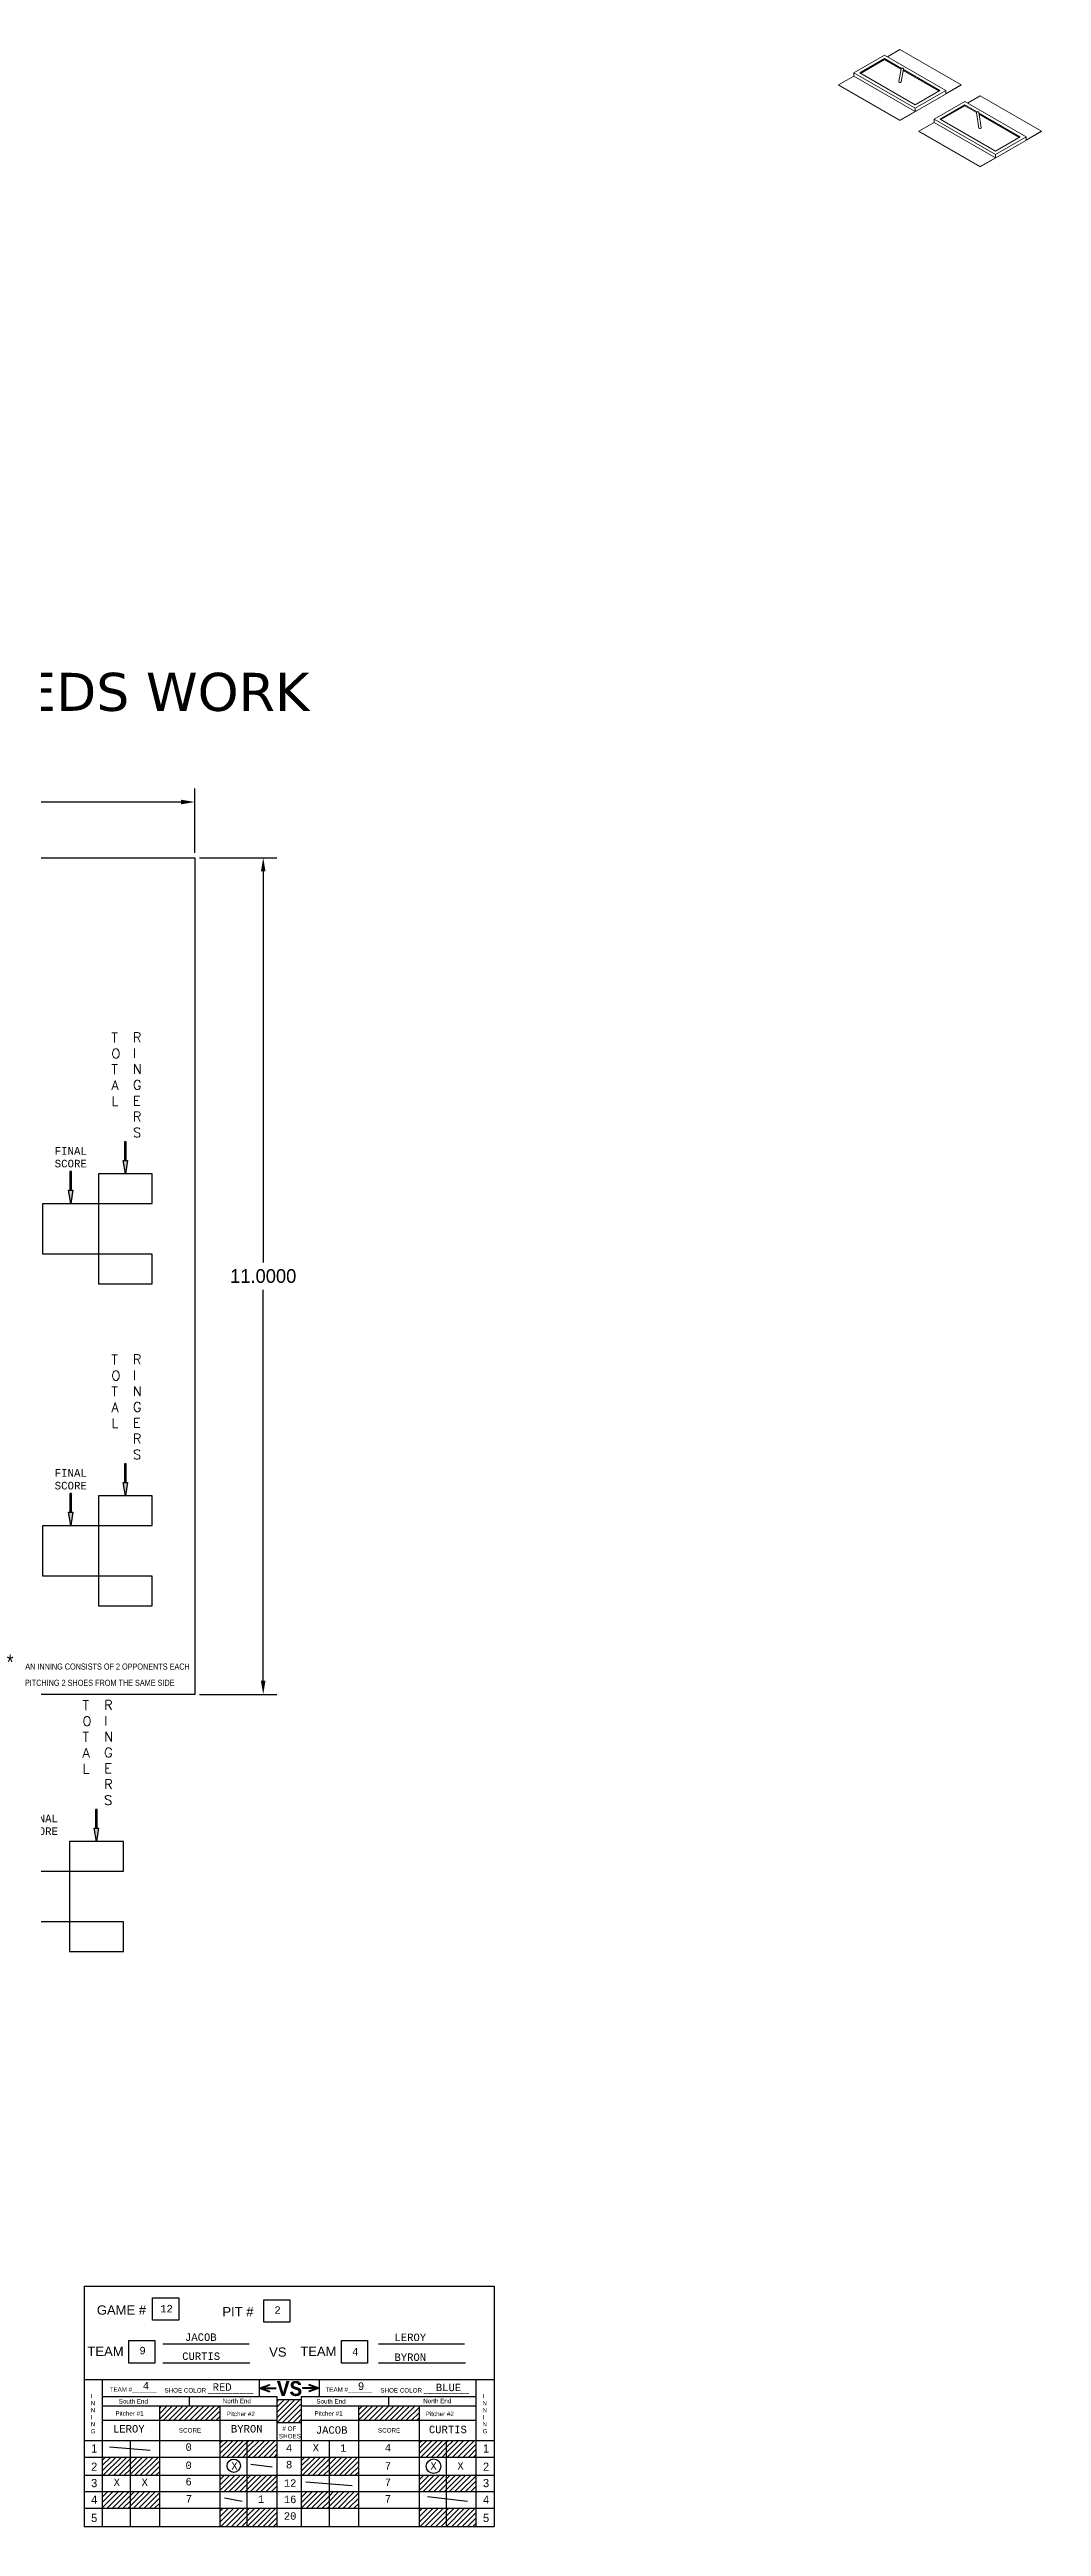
# Model space of a CAD drawing. Header units: inches. Extents: x -9 to 65.4, y -11.7 to 27.1.
# Drawn here: x 11.62 to 24.65, y -11.65 to 20.91 of the extents above; entities that cross this region are included whole.
import ezdxf

# ---------------------------------------------------------------- set-up
doc = ezdxf.new("R2010")
doc.units = ezdxf.units.IN
doc.header["$MEASUREMENT"] = 0
doc.header["$PDMODE"] = 2
for name, color, linetype, lineweight in [('AM_0', 7, 'Continuous', 30), ('AM_8', 1, 'Continuous', 15), ('Visible Edges(ANSI-BEL)', 7, 'Continuous', 18)]:
    doc.layers.add(name, color=color, linetype=linetype, lineweight=lineweight)
doc.layers.add('Layer2', color=7, linetype='Continuous')
doc.layers.add('off to print left', color=7, linetype='Continuous', plot=False)
doc.dimstyles.get("Standard").update_dxf_attribs({"dimtxt": 0.18, "dimasz": 0.18, "dimexe": 0.18, "dimexo": 0.0625, "dimgap": 0.09, "dimtad": 0, "dimtih": 1, "dimtoh": 1, "dimdec": 4, "dimzin": 0, "dimdsep": 46, "dimtxsty": 'Standard', "dimcen": 0.09, "dimadec": 0, "dimazin": 0, "dimtfac": 1, "dimtdec": 4, "dimtofl": 0, "dimtmove": 0, "dimatfit": 3, "dimfxl": 1, "dimtolj": 1, "dimtzin": 0, "dimarcsym": 0})
pattern_1 = [(45, (0.569054, -15.24394), (-0.03466775, 0.03466775), [])]
pattern_2 = [(45, (3.187065, -15.24394), (-0.03466775, 0.03466775), [])]

# ---------------------------------------------------------------- blocks, each defined once
blk = doc.blocks.new('*D3')
at = {"layer": 'Defpoints', "color": 0, "transparency": 16777216}
for p in [(13.527, 10.286), (13.527, -0.714), (14.426, -0.714)]:
    blk.add_point(p, dxfattribs=at)
at = {"layer": 'Layer2', "color": 0, "lineweight": -2, "transparency": 16777216}
for p, q in [((13.589, 10.286), (14.606, 10.286)), ((14.426, 10.106), (14.426, 4.966)), ((14.426, -0.534), (14.426, 4.606)), ((13.589, -0.714), (14.606, -0.714))]:
    blk.add_line(p, q, dxfattribs=at)
at = {"layer": 'Layer2', "color": 0, "transparency": 16777216}
for points in [[(14.396, 10.106), (14.456, 10.106), (14.426, 10.286)], [(14.396, -0.534), (14.456, -0.534), (14.426, -0.714)]]:
    blk.add_solid(points, dxfattribs=at)
at = {"layer": 'Layer2', "color": 0, "transparency": 16777216, "insert": (14.426, 4.786), "char_height": 0.18, "attachment_point": 5}
blk.add_mtext('\\A1;11.0000', dxfattribs=at)
blk = doc.blocks.new('*D4')
at = {"layer": 'Defpoints', "color": 0, "transparency": 16777216}
for p in [(-3.473, 11.018), (-3.473, 10.286), (13.527, 10.286)]:
    blk.add_point(p, dxfattribs=at)
at = {"layer": 'Layer2', "color": 0, "lineweight": -2, "transparency": 16777216}
for p, q in [((-3.473, 10.349), (-3.473, 11.198)), ((13.527, 10.349), (13.527, 11.198)), ((-3.293, 11.018), (4.487, 11.018)), ((13.347, 11.018), (5.567, 11.018))]:
    blk.add_line(p, q, dxfattribs=at)
at = {"layer": 'Layer2', "color": 0, "transparency": 16777216}
for points in [[(-3.293, 11.048), (-3.293, 10.988), (-3.473, 11.018)], [(13.347, 11.048), (13.347, 10.988), (13.527, 11.018)]]:
    blk.add_solid(points, dxfattribs=at)
at = {"layer": 'Layer2', "color": 0, "transparency": 16777216, "insert": (5.027, 11.018), "char_height": 0.18, "attachment_point": 5}
blk.add_mtext('\\A1;17.0000', dxfattribs=at)

msp = doc.modelspace()

# ---------------------------------------------------------------- hatches: boundary and pattern name
at = {"layer": 'AM_0'}
h = msp.add_hatch(color=256, dxfattribs=at)
h.dxf.hatch_style = 1
h.paths.add_polyline_path([(14.59238, -9.82747), (14.41681, -9.82747), (14.51062, -9.79289), (14.50723, -9.78369), (14.37489, -9.83248), (14.50723, -9.88018), (14.51056, -9.87096), (14.41712, -9.83728), (14.59238, -9.83728)])
h = msp.add_hatch(dxfattribs=at)
h.set_pattern_fill('_U', color=256, scale=0.049028, angle=45, style=0, pattern_type=0)
h.set_pattern_definition(pattern_1)
h.paths.add_polyline_path([(14.60559, -10.28497), (14.60559, -9.99533), (14.92669, -9.99533), (14.92669, -10.28497)])
h = msp.add_hatch(color=256, dxfattribs=at)
h.dxf.hatch_style = 1
h.paths.add_polyline_path([(15.11936, -9.83728), (15.02592, -9.87096), (15.02924, -9.88018), (15.16159, -9.83248), (15.02924, -9.78369), (15.02585, -9.79289), (15.11966, -9.82747), (14.9441, -9.82747), (14.9441, -9.83728)])
h = msp.add_hatch(dxfattribs=at)
h.set_pattern_fill('_U', color=256, scale=0.049028, angle=45, style=0, pattern_type=0)
h.set_pattern_definition(pattern_1)
h.paths.add_polyline_path([(12.67787, -10.73819), (12.31077, -10.73819), (12.31077, -10.97804), (12.67787, -10.97804)])
h = msp.add_hatch(dxfattribs=at)
h.set_pattern_fill('_U', color=256, scale=0.049028, angle=45, style=0, pattern_type=0)
h.set_pattern_definition(pattern_1)
h.paths.add_polyline_path([(13.06257, -10.97804), (13.06257, -10.73819), (12.67787, -10.73819), (12.67787, -10.97804)])
h = msp.add_hatch(dxfattribs=at)
h.set_pattern_fill('_U', color=256, scale=0.049028, angle=45, style=0, pattern_type=0)
h.set_pattern_definition(pattern_1)
h.paths.add_polyline_path([(14.21242, -10.51971), (13.85798, -10.51971), (13.85798, -10.73819), (14.21242, -10.73819)])
h = msp.add_hatch(dxfattribs=at)
h.set_pattern_fill('_U', color=256, scale=0.049028, angle=45, style=0, pattern_type=0)
h.set_pattern_definition(pattern_1)
h.paths.add_polyline_path([(14.21242, -10.73819), (14.60559, -10.73819), (14.60559, -10.51971), (14.21242, -10.51971)])
h = msp.add_hatch(dxfattribs=at)
h.set_pattern_fill('_U', color=256, scale=0.049028, angle=45, style=0, pattern_type=0)
h.set_pattern_definition(pattern_2)
h.paths.add_polyline_path([(15.29588, -10.73819), (14.92878, -10.73819), (14.92878, -10.97804), (15.29588, -10.97804)])
h = msp.add_hatch(dxfattribs=at)
h.set_pattern_fill('_U', color=256, scale=0.049028, angle=45, style=0, pattern_type=0)
h.set_pattern_definition(pattern_2)
h.paths.add_polyline_path([(15.68059, -10.97804), (15.68059, -10.73819), (15.29588, -10.73819), (15.29588, -10.97804)])
h = msp.add_hatch(dxfattribs=at)
h.set_pattern_fill('_U', color=256, scale=0.049028, angle=45, style=0, pattern_type=0)
h.set_pattern_definition(pattern_2)
h.paths.add_polyline_path([(16.83043, -10.51971), (16.47599, -10.51971), (16.47599, -10.73819), (16.83043, -10.73819)])
h = msp.add_hatch(dxfattribs=at)
h.set_pattern_fill('_U', color=256, scale=0.049028, angle=45, style=0, pattern_type=0)
h.set_pattern_definition(pattern_2)
h.paths.add_polyline_path([(16.83043, -10.73819), (17.2236, -10.73819), (17.2236, -10.51971), (16.83043, -10.51971)])
h = msp.add_hatch(dxfattribs=at)
h.set_pattern_fill('_U', color=256, scale=0.049028, angle=45, style=0, pattern_type=0)
h.set_pattern_definition(pattern_1)
h.paths.add_polyline_path([(13.85798, -11.19272), (14.21242, -11.19272), (14.21242, -10.97804), (13.85798, -10.97804)])
h = msp.add_hatch(dxfattribs=at)
h.set_pattern_fill('_U', color=256, scale=0.049028, angle=45, style=0, pattern_type=0)
h.set_pattern_definition(pattern_1)
h.paths.add_polyline_path([(14.60559, -10.97804), (14.21242, -10.97804), (14.21242, -11.19272), (14.60559, -11.19272)])
h = msp.add_hatch(dxfattribs=at)
h.set_pattern_fill('_U', color=256, scale=0.049028, angle=45, style=0, pattern_type=0)
h.set_pattern_definition(pattern_2)
h.paths.add_polyline_path([(16.47599, -11.19272), (16.83043, -11.19272), (16.83043, -10.97804), (16.47599, -10.97804)])
h = msp.add_hatch(dxfattribs=at)
h.set_pattern_fill('_U', color=256, scale=0.049028, angle=45, style=0, pattern_type=0)
h.set_pattern_definition(pattern_2)
h.paths.add_polyline_path([(17.2236, -10.97804), (16.83043, -10.97804), (16.83043, -11.19272), (17.2236, -11.19272)])
h = msp.add_hatch(dxfattribs=at)
h.set_pattern_fill('_U', color=256, scale=0.049028, angle=45, style=0, pattern_type=0)
h.set_pattern_definition(pattern_1)
h.paths.add_polyline_path([(12.31077, -11.4112), (12.67787, -11.4112), (12.67787, -11.19272), (12.31077, -11.19272)])
h = msp.add_hatch(dxfattribs=at)
h.set_pattern_fill('_U', color=256, scale=0.049028, angle=45, style=0, pattern_type=0)
h.set_pattern_definition(pattern_1)
h.paths.add_polyline_path([(12.67787, -11.4112), (13.06257, -11.4112), (13.06257, -11.19272), (12.67787, -11.19272)])
h = msp.add_hatch(dxfattribs=at)
h.set_pattern_fill('_U', color=256, scale=0.049028, angle=45, style=0, pattern_type=0)
h.set_pattern_definition(pattern_2)
h.paths.add_polyline_path([(14.92878, -11.4112), (15.29588, -11.4112), (15.29588, -11.19272), (14.92878, -11.19272)])
h = msp.add_hatch(dxfattribs=at)
h.set_pattern_fill('_U', color=256, scale=0.049028, angle=45, style=0, pattern_type=0)
h.set_pattern_definition(pattern_2)
h.paths.add_polyline_path([(15.29588, -11.4112), (15.68059, -11.4112), (15.68059, -11.19272), (15.29588, -11.19272)])
h = msp.add_hatch(dxfattribs=at)
h.set_pattern_fill('_U', color=256, scale=0.049028, angle=45, style=0, pattern_type=0)
h.set_pattern_definition(pattern_1)
h.paths.add_polyline_path([(13.85798, -11.65105), (14.21242, -11.65105), (14.21242, -11.4112), (13.85798, -11.4112)])
h = msp.add_hatch(dxfattribs=at)
h.set_pattern_fill('_U', color=256, scale=0.049028, angle=45, style=0, pattern_type=0)
h.set_pattern_definition(pattern_1)
h.paths.add_polyline_path([(14.21242, -11.65105), (14.60559, -11.65105), (14.60559, -11.4112), (14.21242, -11.4112)])
h = msp.add_hatch(dxfattribs=at)
h.set_pattern_fill('_U', color=256, scale=0.049028, angle=45, style=0, pattern_type=0)
h.set_pattern_definition(pattern_2)
h.paths.add_polyline_path([(16.47599, -11.65105), (16.83043, -11.65105), (16.83043, -11.4112), (16.47599, -11.4112)])
h = msp.add_hatch(dxfattribs=at)
h.set_pattern_fill('_U', color=256, scale=0.049028, angle=45, style=0, pattern_type=0)
h.set_pattern_definition(pattern_2)
h.paths.add_polyline_path([(16.83043, -11.65105), (17.2236, -11.65105), (17.2236, -11.4112), (16.83043, -11.4112)])
at = {"layer": 'AM_8'}
h = msp.add_hatch(dxfattribs=at)
h.set_pattern_fill('_U', color=256, scale=0.049028, angle=45, style=0, pattern_type=0)
h.set_pattern_definition(pattern_1)
h.paths.add_polyline_path([(13.85798, -10.25575), (13.85798, -10.06723), (13.06257, -10.06723), (13.06257, -10.25575), (13.60495, -10.25575)])
h = msp.add_hatch(dxfattribs=at)
h.set_pattern_fill('_U', color=256, scale=0.049028, angle=45, style=0, pattern_type=0)
h.set_pattern_definition(pattern_1)
h.paths.add_polyline_path([(16.47389, -10.06723), (15.67849, -10.06723), (15.67849, -10.25575), (16.47389, -10.25575)])
at = {"layer": 'Layer2'}
h = msp.add_hatch(color=256, dxfattribs=at)
h.paths.add_polyline_path([(12.60243, 6.3053), (12.62604, 6.3053), (12.62604, 6.55234), (12.60243, 6.55234)])
h.paths.add_polyline_path([(12.61436, 6.12916), (12.64356, 6.3053), (12.5848, 6.3053)])
h = msp.add_hatch(color=256, dxfattribs=at)
h.paths.add_polyline_path([(11.88449, 5.9159), (11.9081, 5.9159), (11.9081, 6.16294), (11.88449, 6.16294)])
h.paths.add_polyline_path([(11.89642, 5.73976), (11.92562, 5.9159), (11.86685, 5.9159)])
h = msp.add_hatch(color=256, dxfattribs=at)
h.paths.add_polyline_path([(12.60243, 2.07177), (12.62604, 2.07177), (12.62604, 2.31881), (12.60243, 2.31881)])
h.paths.add_polyline_path([(12.61436, 1.89563), (12.64356, 2.07177), (12.5848, 2.07177)])
h = msp.add_hatch(color=256, dxfattribs=at)
h.paths.add_polyline_path([(11.88449, 1.68237), (11.9081, 1.68237), (11.9081, 1.92941), (11.88449, 1.92941)])
h.paths.add_polyline_path([(11.89642, 1.50623), (11.92562, 1.68237), (11.86685, 1.68237)])
h = msp.add_hatch(color=256, dxfattribs=at)
h.paths.add_polyline_path([(12.2225, -2.47125), (12.24611, -2.47125), (12.24611, -2.22421), (12.2225, -2.22421)])
h.paths.add_polyline_path([(12.23442, -2.64739), (12.26363, -2.47125), (12.20486, -2.47125)])

# ---------------------------------------------------------------- linework, layer by layer
at = {"layer": 'AM_0'}
for p, q in [((13.10878, -9.24835), (14.2417, -9.24835)), ((15.94037, -9.24835), (17.07329, -9.24835)), ((12.07172, -9.7203), (14.92669, -9.7203)), ((12.31077, -9.7203), (12.31077, -11.65105)), ((13.10812, -9.50163), (14.25082, -9.50163)), ((14.37489, -9.7203), (14.37489, -9.94466)), ((14.92669, -9.7203), (17.461, -9.7203)), ((15.16159, -9.7203), (15.16159, -9.94466)), ((15.93971, -9.50163), (17.08242, -9.50163)), ((17.2215, -9.7203), (17.2215, -11.65105)), ((12.31077, -9.94466), (14.60559, -9.94466)), ((12.31077, -10.06723), (14.60559, -10.06723)), ((13.06257, -10.06723), (13.06257, -11.65105)), ((13.45818, -10.06723), (13.45818, -9.94466)), ((13.85798, -10.06723), (13.85798, -11.65105)), ((14.37489, -9.83248), (14.50723, -9.78369)), ((14.37489, -9.83248), (14.50723, -9.88018)), ((14.41681, -9.82747), (14.51062, -9.79289)), ((14.41681, -9.82747), (14.59238, -9.82747)), ((14.41712, -9.83728), (14.51056, -9.87096)), ((14.41712, -9.83728), (14.59238, -9.83728)), ((14.50723, -9.78369), (14.51062, -9.79289)), ((14.51056, -9.87096), (14.50723, -9.88018)), ((14.59238, -9.82747), (14.59238, -9.83728)), ((14.60559, -9.94466), (14.60559, -11.65105)), ((14.60559, -9.9804), (14.92669, -9.9804)), ((14.92669, -9.94466), (14.92669, -11.19272)), ((14.92669, -9.94466), (17.22569, -9.94466)), ((14.92669, -9.94466), (14.92669, -11.65105)), ((14.92669, -10.06723), (17.22569, -10.06723)), ((15.11966, -9.82747), (14.9441, -9.82747)), ((14.9441, -9.82747), (14.9441, -9.83728)), ((15.11936, -9.83728), (14.9441, -9.83728)), ((15.02924, -9.78369), (15.02585, -9.79289)), ((15.11966, -9.82747), (15.02585, -9.79289)), ((15.11936, -9.83728), (15.02592, -9.87096)), ((15.02592, -9.87096), (15.02924, -9.88018)), ((15.16159, -9.83248), (15.02924, -9.78369)), ((15.16159, -9.83248), (15.02924, -9.88018)), ((15.67849, -10.06723), (15.67849, -11.65105)), ((16.07619, -10.06723), (16.07619, -9.94466)), ((16.47389, -10.06723), (16.47389, -11.65105)), ((12.31077, -10.25575), (14.60559, -10.25575)), ((14.60559, -10.28497), (14.92669, -10.28497)), ((14.92669, -10.25575), (17.22569, -10.25575)), ((12.06837, -10.51971), (14.92669, -10.51971)), ((12.07172, -10.73819), (14.92669, -10.73819)), ((12.67787, -10.51971), (12.67787, -11.19272)), ((14.21242, -10.51971), (14.21242, -11.19272)), ((14.92669, -10.73819), (17.46151, -10.73819)), ((14.92878, -10.51971), (17.4614, -10.51971)), ((15.29378, -10.51971), (15.29378, -11.19272)), ((16.82833, -10.51971), (16.82833, -11.19272)), ((12.07172, -10.97804), (14.92669, -10.97804)), ((14.92669, -10.97804), (17.46163, -10.97804)), ((12.06837, -11.19272), (14.92669, -11.19272)), ((12.07172, -11.19272), (17.46174, -11.19272)), ((12.67787, -11.19272), (12.67787, -11.65105)), ((14.21242, -11.19272), (14.21242, -11.65105)), ((14.92878, -11.19272), (17.4614, -11.19272)), ((15.29378, -11.19272), (15.29378, -11.65105)), ((16.82833, -11.19272), (16.82833, -11.65105)), ((12.07172, -11.4112), (14.92669, -11.4112)), ((12.07172, -11.65105), (14.92669, -11.65105)), ((14.92669, -11.4112), (17.46151, -11.4112)), ((14.92669, -11.65105), (17.46163, -11.65105))]:
    msp.add_line(p, q, dxfattribs=at)
for points in [[(12.97335, -8.64506), (13.31646, -8.64506), (13.31646, -8.93906), (12.97335, -8.93906)], [(14.434, -8.67148), (14.77711, -8.67148), (14.77711, -8.96548), (14.434, -8.96548)], [(12.65832, -9.2083), (13.00143, -9.2083), (13.00143, -9.5023), (12.65832, -9.5023)], [(15.45511, -9.2083), (15.79821, -9.2083), (15.79821, -9.5023), (15.45511, -9.5023)]]:
    msp.add_lwpolyline(points, close=True, dxfattribs=at)
at = {"layer": 'Layer2'}
for p, q in [((12.61436, 6.12916), (12.5848, 6.3053)), ((12.5848, 6.3053), (12.64356, 6.3053)), ((12.64356, 6.3053), (12.61436, 6.12916)), ((11.89642, 5.73976), (11.86685, 5.9159)), ((11.86685, 5.9159), (11.92562, 5.9159)), ((11.92562, 5.9159), (11.89642, 5.73976)), ((12.61436, 1.89563), (12.5848, 2.07177)), ((12.5848, 2.07177), (12.64356, 2.07177)), ((12.64356, 2.07177), (12.61436, 1.89563)), ((11.89642, 1.50623), (11.86685, 1.68237)), ((11.86685, 1.68237), (11.92562, 1.68237)), ((11.92562, 1.68237), (11.89642, 1.50623)), ((12.23442, -2.64739), (12.20486, -2.47125)), ((12.20486, -2.47125), (12.26363, -2.47125)), ((12.26363, -2.47125), (12.23442, -2.64739))]:
    msp.add_line(p, q, dxfattribs=at)
for points in [[(-3.47335, 10.2861), (13.52665, 10.2861), (13.52665, -0.7139), (-3.47335, -0.7139)], [(12.60243, 6.3053), (12.62604, 6.3053), (12.62604, 6.55234), (12.60243, 6.55234)], [(11.88449, 5.9159), (11.9081, 5.9159), (11.9081, 6.16294), (11.88449, 6.16294)], [(12.26088, 5.73976), (12.96783, 5.73976), (12.96783, 6.12916), (12.26088, 6.12916)], [(11.53195, 5.73976), (12.26088, 5.73976), (12.26088, 5.07481), (11.53195, 5.07481)], [(12.26088, 4.68541), (12.96783, 4.68541), (12.96783, 5.07481), (12.26088, 5.07481)], [(12.60243, 2.07177), (12.62604, 2.07177), (12.62604, 2.31881), (12.60243, 2.31881)], [(11.88449, 1.68237), (11.9081, 1.68237), (11.9081, 1.92941), (11.88449, 1.92941)], [(12.26088, 1.50623), (12.96783, 1.50623), (12.96783, 1.89563), (12.26088, 1.89563)], [(11.53195, 1.50623), (12.26088, 1.50623), (12.26088, 0.84128), (11.53195, 0.84128)], [(12.26088, 0.45188), (12.96783, 0.45188), (12.96783, 0.84128), (12.26088, 0.84128)], [(12.2225, -2.47125), (12.24611, -2.47125), (12.24611, -2.22421), (12.2225, -2.22421)], [(11.88095, -3.03679), (12.5879, -3.03679), (12.5879, -2.64739), (11.88095, -2.64739)], [(11.15202, -3.03679), (11.88095, -3.03679), (11.88095, -3.70174), (11.15202, -3.70174)], [(11.88095, -4.09114), (12.5879, -4.09114), (12.5879, -3.70174), (11.88095, -3.70174)]]:
    msp.add_lwpolyline(points, close=True, dxfattribs=at)
at = {"layer": 'off to print left'}
for p, q in [((12.07172, -8.49219), (12.07172, -11.65105)), ((12.07172, -8.49219), (17.4606, -8.49219)), ((17.4606, -8.49219), (17.46163, -11.65105)), ((12.40725, -10.60563), (12.94236, -10.64764)), ((14.26359, -10.83315), (14.54235, -10.86677)), ((14.98668, -11.06443), (15.59461, -11.11189)), ((13.91553, -11.27656), (14.14908, -11.31929)), ((16.58578, -11.25768), (17.10897, -11.32042))]:
    msp.add_line(p, q, dxfattribs=at)
for centre, radius in [((14.03864, -10.85289), 0.08683), ((16.66434, -10.85941), 0.09589)]:
    msp.add_circle(centre, radius, dxfattribs=at)
at = {"layer": 'Visible Edges(ANSI-BEL)'}
for p, q in [((22.62831, 20.81476), (22.7934, 20.91008)), ((22.7934, 20.91008), (23.59927, 20.44481)), ((21.98753, 20.44481), (22.189, 20.56112)), ((22.59193, 20.83576), (22.189, 20.60313)), ((22.189, 20.60313), (22.189, 20.56112)), ((22.189, 20.60313), (22.99487, 20.13786)), ((22.189, 20.56112), (22.99487, 20.09586)), ((22.26598, 20.60287), (22.59148, 20.79079)), ((22.99441, 20.18231), (22.26598, 20.60287)), ((22.27717, 20.5964), (22.59148, 20.77787)), ((22.59148, 20.79079), (22.81306, 20.66286)), ((22.59148, 20.79079), (22.59148, 20.77787)), ((22.59148, 20.77787), (22.80823, 20.65272)), ((23.3978, 20.37049), (22.59193, 20.83576)), ((22.77784, 20.48971), (22.8088, 20.65579)), ((22.80896, 20.48391), (22.83993, 20.64999)), ((22.83731, 20.63594), (23.30871, 20.36377)), ((22.83948, 20.6476), (23.31991, 20.37023)), ((22.7934, 19.97954), (21.98753, 20.44481)), ((21.98753, 20.44158), (21.98753, 20.44481)), ((21.98753, 20.44158), (22.7934, 19.97631)), ((22.7934, 19.97631), (23.59927, 20.44158)), ((23.31991, 20.37023), (22.99441, 20.18231)), ((22.99487, 20.13786), (23.3978, 20.37049)), ((23.646, 20.2272), (23.24306, 19.99456)), ((23.59927, 20.44481), (23.3978, 20.32849)), ((23.3978, 20.37049), (23.3978, 20.32849)), ((23.59927, 20.44158), (23.59927, 20.44481)), ((24.45187, 19.76193), (23.646, 20.2272)), ((23.68237, 20.20619), (23.84747, 20.30151)), ((23.84747, 20.30151), (24.65333, 19.83624)), ((22.99487, 20.09586), (22.7934, 19.97954)), ((22.7934, 19.97631), (22.7934, 19.97954)), ((22.99487, 20.13786), (22.99487, 20.09586)), ((23.0416, 19.83624), (23.24306, 19.95256)), ((23.24306, 19.99456), (24.04893, 19.52929)), ((23.24306, 19.99456), (23.24306, 19.95256)), ((23.24306, 19.95256), (24.04893, 19.48729)), ((23.32096, 19.99482), (23.64645, 20.18275)), ((24.04939, 19.57427), (23.32096, 19.99482)), ((23.33215, 19.98836), (23.64645, 20.16982)), ((23.64645, 20.18275), (23.80809, 20.08943)), ((23.64645, 20.18275), (23.64645, 20.16982)), ((23.64645, 20.16982), (23.80087, 20.08067)), ((23.83182, 19.87584), (23.80085, 20.07768)), ((23.86311, 19.88065), (23.83214, 20.08248)), ((23.83331, 20.07486), (24.37488, 19.76219)), ((23.83549, 20.06068), (24.36369, 19.75573)), ((23.84747, 19.37097), (23.0416, 19.83624)), ((23.0416, 19.83301), (23.0416, 19.83624)), ((23.0416, 19.83301), (23.84747, 19.36774)), ((23.84747, 19.36774), (24.65333, 19.83301)), ((24.04893, 19.52929), (24.45187, 19.76193)), ((24.37488, 19.76219), (24.04939, 19.57427)), ((24.65333, 19.83624), (24.45187, 19.71992)), ((24.45187, 19.76193), (24.45187, 19.71992)), ((24.65333, 19.83301), (24.65333, 19.83624)), ((24.04893, 19.48729), (23.84747, 19.37097)), ((23.84747, 19.36774), (23.84747, 19.37097)), ((24.04893, 19.52929), (24.04893, 19.48729))]:
    msp.add_line(p, q, dxfattribs=at)
for centre, major_axis, ratio in [((22.7934, 20.48681), (-0.01556, 0.0029), 0.67690634), ((23.84747, 19.87824), (-0.01565, -0.0024), 0.45657909)]:
    msp.add_ellipse(centre, major_axis=major_axis, ratio=ratio, start_param=0, end_param=3.14159265, dxfattribs=at)
for points, knots in [([(22.8088, 20.65579), (22.80904, 20.65707), (22.8095, 20.6583), (22.81079, 20.66057), (22.81162, 20.66158), (22.81362, 20.6634), (22.8148, 20.66415), (22.81749, 20.66541), (22.81902, 20.66584), (22.82227, 20.66632), (22.82399, 20.66633), (22.82743, 20.66589), (22.82914, 20.66543), (22.83238, 20.66407), (22.83392, 20.66316), (22.83658, 20.66088), (22.83773, 20.65955), (22.83931, 20.65664), (22.83983, 20.65515), (22.84018, 20.65239), (22.84015, 20.65117), (22.83993, 20.64999)], [4.04327183, 4.04327183, 4.04327183, 4.04327183, 4.27217756, 4.27217756, 4.51511943, 4.51511943, 4.79921662, 4.79921662, 5.14305629, 5.14305629, 5.52973207, 5.52973207, 5.92620839, 5.92620839, 6.31967239, 6.31967239, 6.68202993, 6.68202993, 6.97263837, 6.97263837, 7.18486449, 7.18486449, 7.18486449, 7.18486449]), ([(23.80085, 20.07768), (23.80069, 20.07874), (23.80072, 20.07983), (23.80109, 20.08191), (23.80145, 20.08289), (23.80243, 20.08479), (23.8031, 20.08564), (23.80479, 20.0874), (23.80585, 20.08817), (23.80846, 20.08971), (23.81006, 20.09034), (23.81329, 20.09126), (23.81492, 20.09155), (23.81817, 20.09181), (23.8198, 20.09179), (23.82316, 20.09132), (23.8249, 20.09088), (23.82736, 20.08954), (23.82802, 20.08911), (23.82962, 20.08776), (23.83058, 20.08667), (23.83169, 20.08442), (23.83199, 20.08346), (23.83214, 20.08248)], [0.70618967, 0.70618967, 0.70618967, 0.70618967, 0.86032825, 0.86032825, 1.02833966, 1.02833966, 1.24264421, 1.24264421, 1.55992006, 1.55992006, 2.0061114, 2.0061114, 2.43472832, 2.43472832, 2.85744531, 2.85744531, 3.30854575, 3.30854575, 3.46796073, 3.46796073, 3.70558413, 3.70558413, 3.84778232, 3.84778232, 3.84778232, 3.84778232])]:
    msp.add_open_spline(points, degree=3, knots=knots, dxfattribs=at)

# ---------------------------------------------------------------- texts
at = {"insert": (11.05622, -0.1871), "char_height": 0.08, "width": 2.5216656, "attachment_point": 1}
msp.add_mtext('{\\fArial Narrow|b0|i0|c0|p34;\\H2.5x;*  \\H0.4x; AN INNING CONSISTS OF 2 OPPONENTS EACH     \\P         PITCHING 2 SHOES FROM THE SAME SIDE}', dxfattribs=at)
at = {"layer": 'AM_0', "attachment_point": 1}
for s, insert, char_height, width in [('{\\fArial|b0|i0|c0|p34;GAME #}', (12.23984, -8.74463), 0.122569, 0.8276865), ('{\\fMonospac821 BT|b0|i0|c0|p49;12}', (13.07212, -8.73873), 0.0980552, 0.2684551), ('{\\fArial|b0|i0|c0|p34;PIT #}', (13.88921, -8.76663), 0.122569, 0.8276865), ('{\\fMonospac821 BT|b0|i0|c0|p49;2}', (14.57339, -8.75724), 0.0980552, 0.2684551), ('{\\fMonospac821 BT|b0|i0|c0|p49;JACOB}', (13.39858, -9.11345), 0.0980552, 0.2684551), ('{\\fMonospac821 BT|b0|i0|c0|p49;LEROY}', (16.15132, -9.11578), 0.0980552, 0.2684551), ('{\\fArial|b0|i0|c0|p34;TEAM}', (12.11621, -9.28777), 0.122569, 0.8276865), ('{\\fMonospac821 BT|b0|i0|c0|p49;9}', (12.79913, -9.28937), 0.0980552, 0.2684551), ('{\\fMonospac821 BT|b0|i0|c0|p49;CURTIS}', (13.36131, -9.36375), 0.0980552, 0.2684551), ('{\\fArial|b0|i0|c0|p34;VS}', (14.50392, -9.29669), 0.122569, 0.8276865), ('{\\fArial|b0|i0|c0|p34;TEAM}', (14.91299, -9.28777), 0.122569, 0.8276865), ('{\\fMonospac821 BT|b0|i0|c0|p49;4}', (15.5935, -9.30628), 0.0980552, 0.2684551), ('{\\fMonospac821 BT|b0|i0|c0|p49;BYRON}', (16.15145, -9.37714), 0.0980552, 0.2684551), ('{\\fMonospac821 BT|b0|i0|c0|p49;4}', (12.84346, -9.75208), 0.0980552, 0.2684551), ('{\\fMonospac821 BT|b0|i0|c0|p49;9}', (15.67084, -9.75736), 0.0980552, 0.2684551), ('I\\PN\\PN\\PI\\PN\\PG', (12.16175, -9.91143), 0.05516, 0.1121261), ('{\\fArial|b0|i0|c0|p34;TEAM #_______ }', (12.40751, -9.82053), 0.0588331, 0.644176), ('{\\fArial|b0|i0|c0|p34;South End}', (12.52728, -9.97646), 0.0588331, 0.644176), ('{\\fArial|b0|i0|c0|p34;SHOE COLOR _____________}', (13.12821, -9.83207), 0.0588331, 1.2656934), ('{\\fMonospac821 BT|b0|i0|c0|p49;RED}', (13.76207, -9.7689), 0.0980552, 0.2684551), ('{\\fArial|b0|i0|c0|p34;North End}', (13.89418, -9.97179), 0.0588331, 0.644176), ('{\\fArial|b0|i0|c0|p34;South End}', (15.1249, -9.97646), 0.0588331, 0.644176), ('{\\fArial|b0|i0|c0|p34;TEAM #_______ }', (15.24453, -9.82053), 0.0588331, 0.644176), ('{\\fArial|b0|i0|c0|p34;SHOE COLOR _____________}', (15.96523, -9.83207), 0.0588331, 1.2656934), ('{\\fArial|b0|i0|c0|p34;North End}', (16.52838, -9.97179), 0.0588331, 0.644176), ('{\\fMonospac821 BT|b0|i0|c0|p49;BLUE}', (16.69515, -9.77418), 0.0980552, 0.2684551), ('I\\PN\\PN\\PI\\PN\\PG', (17.31153, -9.91143), 0.05516, 0.1121261), ('{\\fMonospac821 BT|b0|i0|c0|p49;LEROY}', (12.45162, -10.31854), 0.0980552, 0.2684551), ('{\\fArial|b0|i0|c0|p34;Pitcher #1}', (12.4842, -10.13536), 0.0588331, 0.644176), ('{\\fArial|b0|i0|c0|p34;SCORE}', (13.31824, -10.35773), 0.0588331, 0.644176), ('{\\fArial|b0|i0|c0|p34;Pitcher #2}', (13.9457, -10.1419), 0.0588331, 0.644176), ('{\\fMonospac821 BT|b0|i0|c0|p49;BYRON}', (14.00181, -10.31805), 0.0980552, 0.2684551), ('{\\fArial|b0|i0|c0|p34;  # OF\\PSHOES}', (14.6329, -10.33601), 0.0588331, 0.644176), ('{\\fArial|b0|i0|c0|p34;Pitcher #1}', (15.10011, -10.13536), 0.0588331, 0.644176), ('{\\fMonospac821 BT|b0|i0|c0|p49;JACOB}', (15.11741, -10.33397), 0.0980552, 0.2684551), ('{\\fArial|b0|i0|c0|p34;SCORE}', (15.93415, -10.35773), 0.0588331, 0.644176), ('{\\fArial|b0|i0|c0|p34;Pitcher #2}', (16.56162, -10.1419), 0.0588331, 0.644176), ('{\\fMonospac821 BT|b0|i0|c0|p49;CURTIS}', (16.60354, -10.32685), 0.0980552, 0.2684551), ('1', (12.16501, -10.57204), 0.10786, 0.2358914), ('{\\fMonospac821 BT|b0|i0|c0|p49;0}', (13.40474, -10.5578), 0.0980552, 0.2684551), ('{\\fMonospac821 BT|b0|i0|c0|p49;4}', (14.72485, -10.57065), 0.0980552, 0.2684551), ('{\\fMonospac821 BT|b0|i0|c0|p49;X}', (15.07631, -10.56636), 0.0980552, 0.2684551), ('{\\fMonospac821 BT|b0|i0|c0|p49;1}', (15.43634, -10.57065), 0.0980552, 0.2684551), ('{\\fMonospac821 BT|b0|i0|c0|p49;4}', (16.02354, -10.56636), 0.0980552, 0.2684551), ('1', (17.3148, -10.57204), 0.10786, 0.2358914), ('3', (12.16501, -11.02658), 0.10786, 0.2358914), ('2', (12.16501, -10.81189), 0.10786, 0.2358914), ('{\\fMonospac821 BT|b0|i0|c0|p49;X}', (12.4604, -11.0209), 0.0980552, 0.2684551), ('{\\fMonospac821 BT|b0|i0|c0|p49;X}', (12.82749, -11.0209), 0.0980552, 0.2684551), ('{\\fMonospac821 BT|b0|i0|c0|p49;0}', (13.40474, -10.79765), 0.0980552, 0.2684551), ('{\\fMonospac821 BT|b0|i0|c0|p49;6}', (13.40474, -11.01233), 0.0980552, 0.2684551), ('{\\fMonospac821 BT|b0|i0|c0|p49;X}', (14.00761, -10.80621), 0.0980552, 0.2684551), ('{\\fMonospac821 BT|b0|i0|c0|p49;12}', (14.69629, -11.03157), 0.0980552, 0.2684551), ('{\\fMonospac821 BT|b0|i0|c0|p49;8}', (14.72485, -10.78912), 0.0980552, 0.2684551), ('{\\fMonospac821 BT|b0|i0|c0|p49;7}', (16.02354, -10.80621), 0.0980552, 0.2684551), ('{\\fMonospac821 BT|b0|i0|c0|p49;7}', (16.02354, -11.0209), 0.0980552, 0.2684551), ('{\\fMonospac821 BT|b0|i0|c0|p49;X}', (16.62352, -10.80621), 0.0980552, 0.2684551), ('{\\fMonospac821 BT|b0|i0|c0|p49;X}', (16.97796, -10.80621), 0.0980552, 0.2684551), ('3', (17.3148, -11.02658), 0.10786, 0.2358914), ('2', (17.3148, -10.81189), 0.10786, 0.2358914), ('4', (12.16501, -11.24506), 0.10786, 0.2358914), ('{\\fMonospac821 BT|b0|i0|c0|p49;7}', (13.40762, -11.23938), 0.0980552, 0.2684551), ('{\\fMonospac821 BT|b0|i0|c0|p49;1}', (14.35498, -11.24366), 0.0980552, 0.2684551), ('{\\fMonospac821 BT|b0|i0|c0|p49;16}', (14.69629, -11.24626), 0.0980552, 0.2684551), ('{\\fMonospac821 BT|b0|i0|c0|p49;7}', (16.02354, -11.23938), 0.0980552, 0.2684551), ('4', (17.3148, -11.24506), 0.10786, 0.2358914), ('5', (12.16501, -11.48491), 0.10786, 0.2358914), ('{\\fMonospac821 BT|b0|i0|c0|p49;20}', (14.69629, -11.46473), 0.0980552, 0.2684551), ('5', (17.3148, -11.48491), 0.10786, 0.2358914)]:
    msp.add_mtext(s, dxfattribs=dict(at, insert=insert, char_height=char_height, width=width))
at = {"layer": 'AM_0', "insert": (14.60559, -9.73971), "char_height": 0.1961104, "attachment_point": 1}
msp.add_mtext_dynamic_manual_height_columns('{\\fMonospac821 BT|b1|i0|c0|p49;VS}', width=1.5144654, gutter_width=1, heights=[0], dxfattribs=at)
at = {"layer": 'Layer2', "attachment_point": 1}
for s, insert, char_height, width in [('{\\fVerdana|b0|i0|c0|p34;\\C1;NEEDS WORK }', (10.3243, 12.71637), 0.5, 8.1588386), ('{\\fTxt_IV50|b0|i0|c0|p2;T\\PO\\PT\\PA\\PL}', (12.43107, 7.98255), 0.125, 2.2406377), ('{\\fTxt_IV50|b0|i0|c0|p2;R\\PI\\PN\\PG\\PE\\PR\\PS}', (12.71473, 7.98698), 0.125, 2.2406377), ('{\\fMonospac821 BT|b0|i0|c0|p49;FINAL\\PSCORE}', (11.68546, 6.48162), 0.1, 0.9598269), ('{\\fTxt_IV50|b0|i0|c0|p2;T\\PO\\PT\\PA\\PL}', (12.43107, 3.74902), 0.125, 2.2406377), ('{\\fTxt_IV50|b0|i0|c0|p2;R\\PI\\PN\\PG\\PE\\PR\\PS}', (12.71473, 3.75345), 0.125, 2.2406377), ('{\\fMonospac821 BT|b0|i0|c0|p49;FINAL\\PSCORE}', (11.68546, 2.24809), 0.1, 0.9598269), ('{\\fTxt_IV50|b0|i0|c0|p2;T\\PO\\PT\\PA\\PL}', (12.05114, -0.794), 0.125, 2.2406377), ('{\\fTxt_IV50|b0|i0|c0|p2;R\\PI\\PN\\PG\\PE\\PR\\PS}', (12.33479, -0.78957), 0.125, 2.2406377), ('{\\fMonospac821 BT|b0|i0|c0|p49;FINAL\\PSCORE}', (11.30553, -2.29493), 0.1, 0.9598269)]:
    msp.add_mtext(s, dxfattribs=dict(at, insert=insert, char_height=char_height, width=width))
at = {"layer": 'Layer2', "char_height": 0.18, "attachment_point": 1}
for insert in [(12.10991, 5.33475), (12.10991, 5.30908)]:
    msp.add_mtext('\\A1;', dxfattribs=dict(at, insert=insert))

# ---------------------------------------------------------------- dimensions: what is measured, and where the dimension line sits
at = {"layer": 'Layer2'}
dim = msp.add_linear_dim(base=(-3.47335, 11.01792), p1=(13.52665, 10.2861), p2=(-3.47335, 10.2861), dimstyle='Standard', dxfattribs=at)
dim.commit()
dim.dimension.update_dxf_attribs({"geometry": '*D4', "text_midpoint": (5.02665, 11.01792)})
dim = msp.add_linear_dim(base=(14.42645, -0.7139), p1=(13.52665, 10.2861), p2=(13.52665, -0.7139), angle=90, dimstyle='Standard', dxfattribs=at)
dim.commit()
dim.dimension.update_dxf_attribs({"geometry": '*D3', "text_midpoint": (14.42645, 4.7861)})

doc.saveas('drawing.dxf')
